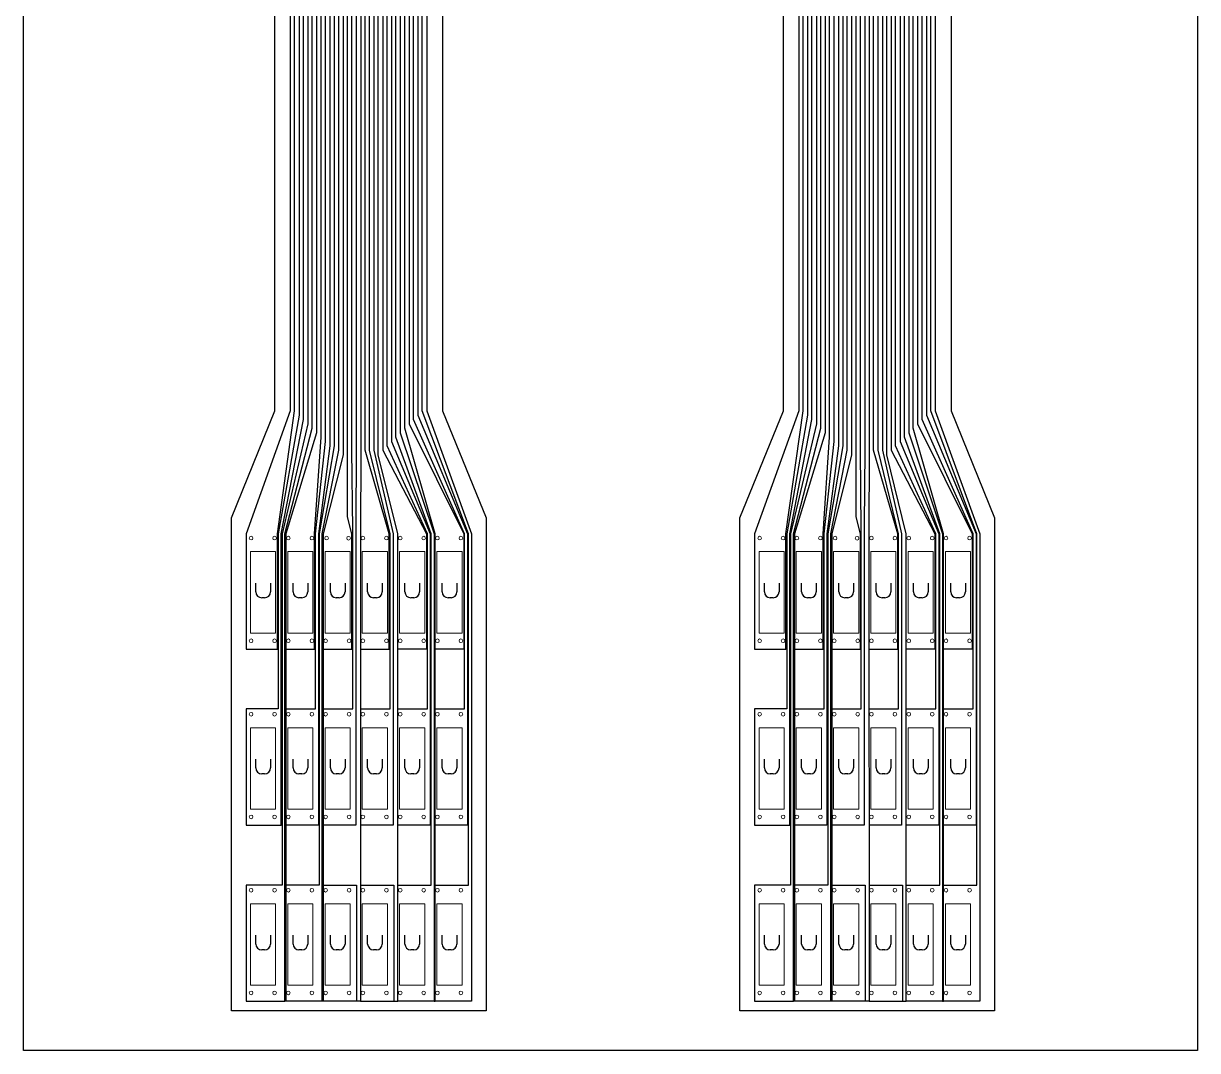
# Model space of a CAD drawing. Header units: millimetres. Extents: x 43.4 to 83.4, y 94.1 to 164.1.
# Drawn here: x 43.42 to 83.42, y 94.07 to 129.07 of the extents above; entities that cross this region are included whole.
import ezdxf

# ---------------------------------------------------------------- set-up
doc = ezdxf.new("R2010")
doc.units = ezdxf.units.MM
for name, color, linetype in [('Foil', 5, 'Continuous'), ('Opening', 1, 'Continuous'), ('Outline', 3, 'Continuous'), ('Pattern', 40, 'Continuous')]:
    doc.layers.add(name, color=color, linetype=linetype)

msp = doc.modelspace()

# ---------------------------------------------------------------- linework, layer by layer
at = {"layer": 'Foil'}
for p, q in [((43.423, 94.072), (43.423, 164.072)), ((83.423, 164.072), (83.423, 94.072)), ((52.512, 141.605), (52.512, 120.877)), ((52.662, 120.877), (52.662, 141.605)), ((52.812, 141.605), (52.812, 120.877)), ((52.962, 120.877), (52.962, 141.605)), ((53.112, 141.605), (53.112, 120.877)), ((53.262, 120.877), (53.262, 141.605)), ((53.412, 141.605), (53.412, 120.877)), ((53.562, 120.877), (53.562, 141.605)), ((53.712, 120.877), (53.712, 141.605)), ((53.862, 141.605), (53.862, 120.877)), ((54.012, 141.605), (54.012, 120.877)), ((54.162, 120.877), (54.162, 141.605)), ((54.312, 141.605), (54.312, 120.877)), ((54.462, 120.877), (54.462, 141.605)), ((54.612, 120.877), (54.612, 141.605)), ((54.762, 141.605), (54.762, 120.877)), ((54.912, 141.605), (54.912, 120.877)), ((55.062, 120.877), (55.062, 141.605)), ((55.212, 120.877), (55.212, 141.605)), ((55.362, 141.605), (55.362, 120.877)), ((55.512, 120.877), (55.512, 141.605)), ((55.662, 141.605), (55.662, 120.877)), ((55.812, 120.877), (55.812, 141.605)), ((55.962, 141.605), (55.962, 120.877)), ((56.112, 120.877), (56.112, 141.605)), ((56.262, 141.605), (56.262, 120.877)), ((56.412, 120.877), (56.412, 141.605)), ((56.562, 141.605), (56.562, 120.877)), ((56.712, 120.877), (56.712, 141.605)), ((56.862, 141.605), (56.862, 120.877)), ((57.012, 120.877), (57.012, 141.605)), ((57.162, 141.605), (57.162, 120.877)), ((69.838, 141.605), (69.838, 120.877)), ((69.988, 120.877), (69.988, 141.605)), ((70.138, 141.605), (70.138, 120.877)), ((70.288, 120.877), (70.288, 141.605)), ((70.438, 141.605), (70.438, 120.877)), ((70.588, 120.877), (70.588, 141.605)), ((70.738, 141.605), (70.738, 120.877)), ((70.888, 120.877), (70.888, 141.605)), ((71.038, 120.877), (71.038, 141.605)), ((71.188, 141.605), (71.188, 120.877)), ((71.338, 141.605), (71.338, 120.877)), ((71.488, 120.877), (71.488, 141.605)), ((71.638, 141.605), (71.638, 120.877)), ((71.788, 120.877), (71.788, 141.605)), ((71.938, 120.877), (71.938, 141.605)), ((72.088, 141.605), (72.088, 120.877)), ((72.238, 141.605), (72.238, 120.877)), ((72.388, 120.877), (72.388, 141.605)), ((72.538, 120.877), (72.538, 141.605)), ((72.688, 141.605), (72.688, 120.877)), ((72.838, 120.877), (72.838, 141.605)), ((72.988, 141.605), (72.988, 120.877)), ((73.138, 120.877), (73.138, 141.605)), ((73.288, 141.605), (73.288, 120.877)), ((73.438, 120.877), (73.438, 141.605)), ((73.588, 141.605), (73.588, 120.877)), ((73.738, 120.877), (73.738, 141.605)), ((73.888, 141.605), (73.888, 120.877)), ((74.038, 120.877), (74.038, 141.605)), ((74.188, 141.605), (74.188, 120.877)), ((74.338, 120.877), (74.338, 141.605)), ((74.488, 141.605), (74.488, 120.877)), ((52.512, 120.877), (52.512, 115.877)), ((52.662, 115.877), (52.662, 120.877)), ((52.812, 120.877), (52.812, 115.877)), ((52.962, 115.877), (52.962, 120.877)), ((53.112, 120.877), (53.112, 115.877)), ((53.262, 115.877), (53.262, 120.877)), ((53.412, 120.877), (53.412, 115.877)), ((53.562, 115.877), (53.562, 120.877)), ((53.712, 115.877), (53.712, 120.877)), ((53.862, 120.877), (53.862, 115.877)), ((54.012, 120.877), (54.012, 115.877)), ((54.162, 115.877), (54.162, 120.877)), ((54.312, 120.877), (54.312, 115.877)), ((54.462, 115.877), (54.462, 120.877)), ((54.612, 115.877), (54.612, 120.877)), ((54.762, 120.877), (54.762, 115.877)), ((54.912, 120.877), (54.912, 115.877)), ((55.062, 115.877), (55.062, 120.877)), ((55.212, 115.877), (55.212, 120.877)), ((55.362, 120.877), (55.362, 115.877)), ((55.512, 115.877), (55.512, 120.877)), ((55.662, 120.877), (55.662, 115.877)), ((55.812, 115.877), (55.812, 120.877)), ((55.962, 120.877), (55.962, 115.877)), ((56.112, 115.877), (56.112, 120.877)), ((56.262, 120.877), (56.262, 115.877)), ((56.412, 115.877), (56.412, 120.877)), ((56.562, 120.877), (56.562, 115.877)), ((56.712, 115.877), (56.712, 120.877)), ((56.862, 120.877), (56.862, 115.877)), ((57.012, 115.877), (57.012, 120.877)), ((57.162, 120.877), (57.162, 115.877)), ((69.838, 120.877), (69.838, 115.877)), ((69.988, 115.877), (69.988, 120.877)), ((70.138, 120.877), (70.138, 115.877)), ((70.288, 115.877), (70.288, 120.877)), ((70.438, 120.877), (70.438, 115.877)), ((70.588, 115.877), (70.588, 120.877)), ((70.738, 120.877), (70.738, 115.877)), ((70.888, 115.877), (70.888, 120.877)), ((71.038, 115.877), (71.038, 120.877)), ((71.188, 120.877), (71.188, 115.877)), ((71.338, 120.877), (71.338, 115.877)), ((71.488, 115.877), (71.488, 120.877)), ((71.638, 120.877), (71.638, 115.877)), ((71.788, 115.877), (71.788, 120.877)), ((71.938, 115.877), (71.938, 120.877)), ((72.088, 120.877), (72.088, 115.877)), ((72.238, 120.877), (72.238, 115.877)), ((72.388, 115.877), (72.388, 120.877)), ((72.538, 115.877), (72.538, 120.877)), ((72.688, 120.877), (72.688, 115.877)), ((72.838, 115.877), (72.838, 120.877)), ((72.988, 120.877), (72.988, 115.877)), ((73.138, 115.877), (73.138, 120.877)), ((73.288, 120.877), (73.288, 115.877)), ((73.438, 115.877), (73.438, 120.877)), ((73.588, 120.877), (73.588, 115.877)), ((73.738, 115.877), (73.738, 120.877)), ((73.888, 120.877), (73.888, 115.877)), ((74.038, 115.877), (74.038, 120.877)), ((74.188, 120.877), (74.188, 115.877)), ((74.338, 115.877), (74.338, 120.877)), ((74.488, 120.877), (74.488, 115.877)), ((52.512, 115.877), (51.007, 111.677)), ((52.073, 111.677), (52.662, 115.877)), ((52.812, 115.727), (52.103, 111.677)), ((52.812, 115.877), (52.812, 115.727)), ((52.962, 115.727), (52.962, 115.877)), ((52.962, 115.577), (52.962, 115.727)), ((53.112, 115.877), (53.112, 115.577)), ((53.262, 115.427), (53.262, 115.877)), ((53.412, 115.877), (53.412, 115.277)), ((53.562, 115.127), (53.562, 115.877)), ((53.712, 114.977), (53.712, 115.877)), ((53.862, 115.877), (53.862, 114.827)), ((54.012, 115.877), (54.012, 114.677)), ((54.162, 114.677), (54.162, 115.877)), ((54.312, 115.877), (54.312, 114.527)), ((54.462, 114.527), (54.462, 115.877)), ((54.612, 114.527), (54.612, 115.877)), ((54.762, 115.877), (54.762, 114.527)), ((54.912, 115.877), (54.912, 114.527)), ((55.062, 114.527), (55.062, 115.877)), ((55.212, 114.527), (55.212, 115.877)), ((55.362, 115.877), (55.362, 114.527)), ((55.512, 115.727), (55.512, 115.877)), ((55.512, 114.527), (55.512, 115.727)), ((55.662, 115.877), (55.662, 114.677)), ((55.812, 114.827), (55.812, 115.877)), ((55.962, 115.877), (55.962, 114.977)), ((56.112, 115.127), (56.112, 115.877)), ((56.262, 115.877), (56.262, 115.277)), ((56.412, 115.427), (56.412, 115.877)), ((56.562, 115.877), (56.562, 115.577)), ((56.712, 115.727), (56.712, 115.877)), ((56.712, 115.577), (56.712, 115.727)), ((56.862, 115.877), (56.862, 115.727)), ((56.862, 115.727), (58.553, 111.677)), ((58.583, 111.677), (57.012, 115.877)), ((57.162, 115.877), (58.683, 111.677)), ((69.838, 115.877), (68.333, 111.677)), ((69.399, 111.677), (69.988, 115.877)), ((70.138, 115.727), (69.429, 111.677)), ((70.138, 115.877), (70.138, 115.727)), ((70.288, 115.727), (70.288, 115.877)), ((70.288, 115.577), (70.288, 115.727)), ((70.438, 115.877), (70.438, 115.577)), ((70.588, 115.427), (70.588, 115.877)), ((70.738, 115.877), (70.738, 115.277)), ((70.888, 115.127), (70.888, 115.877)), ((71.038, 114.977), (71.038, 115.877)), ((71.188, 115.877), (71.188, 114.827)), ((71.338, 115.877), (71.338, 114.677)), ((71.488, 114.677), (71.488, 115.877)), ((71.638, 115.877), (71.638, 114.527)), ((71.788, 114.527), (71.788, 115.877)), ((71.938, 114.527), (71.938, 115.877)), ((72.088, 115.877), (72.088, 114.527)), ((72.238, 115.877), (72.238, 114.527)), ((72.388, 114.527), (72.388, 115.877)), ((72.538, 114.527), (72.538, 115.877)), ((72.688, 115.877), (72.688, 114.527)), ((72.838, 115.727), (72.838, 115.877)), ((72.838, 114.527), (72.838, 115.727)), ((72.988, 115.877), (72.988, 114.677)), ((73.138, 114.827), (73.138, 115.877)), ((73.288, 115.877), (73.288, 114.977)), ((73.438, 115.127), (73.438, 115.877)), ((73.588, 115.877), (73.588, 115.277)), ((73.738, 115.427), (73.738, 115.877)), ((73.888, 115.877), (73.888, 115.577)), ((74.038, 115.727), (74.038, 115.877)), ((74.038, 115.577), (74.038, 115.727)), ((74.188, 115.877), (74.188, 115.727)), ((74.188, 115.727), (75.879, 111.677)), ((75.909, 111.677), (74.338, 115.877)), ((74.488, 115.877), (76.009, 111.677)), ((52.203, 111.677), (52.962, 115.577)), ((53.112, 115.427), (52.233, 111.677)), ((52.333, 111.677), (53.262, 115.277)), ((53.112, 115.577), (53.112, 115.427)), ((53.262, 115.277), (53.262, 115.427)), ((53.412, 115.277), (53.412, 115.127)), ((56.262, 115.277), (56.262, 115.127)), ((56.412, 115.277), (56.412, 115.427)), ((57.444, 111.677), (56.412, 115.277)), ((56.562, 115.577), (56.562, 115.427)), ((56.562, 115.427), (58.423, 111.677)), ((58.453, 111.677), (56.712, 115.577)), ((69.529, 111.677), (70.288, 115.577)), ((70.438, 115.427), (69.559, 111.677)), ((69.659, 111.677), (70.588, 115.277)), ((70.438, 115.577), (70.438, 115.427)), ((70.588, 115.277), (70.588, 115.427)), ((70.738, 115.277), (70.738, 115.127)), ((73.588, 115.277), (73.588, 115.127)), ((73.738, 115.277), (73.738, 115.427)), ((74.77, 111.677), (73.738, 115.277)), ((73.888, 115.577), (73.888, 115.427)), ((73.888, 115.427), (75.749, 111.677)), ((75.779, 111.677), (74.038, 115.577)), ((53.412, 115.127), (52.364, 111.677)), ((53.343, 111.677), (53.562, 114.977)), ((53.373, 111.677), (53.712, 114.827)), ((53.562, 114.977), (53.562, 115.127)), ((53.712, 114.827), (53.712, 114.977)), ((53.862, 114.827), (53.862, 114.677)), ((55.812, 114.677), (55.812, 114.827)), ((55.962, 114.977), (55.962, 114.827)), ((55.962, 114.827), (57.283, 111.677)), ((56.112, 114.977), (56.112, 115.127)), ((57.313, 111.677), (56.112, 114.977)), ((56.262, 115.127), (57.413, 111.677)), ((70.738, 115.127), (69.69, 111.677)), ((70.669, 111.677), (70.888, 114.977)), ((70.699, 111.677), (71.038, 114.827)), ((70.888, 114.977), (70.888, 115.127)), ((71.038, 114.827), (71.038, 114.977)), ((71.188, 114.827), (71.188, 114.677)), ((73.138, 114.677), (73.138, 114.827)), ((73.288, 114.977), (73.288, 114.827)), ((73.288, 114.827), (74.609, 111.677)), ((73.438, 114.977), (73.438, 115.127)), ((74.639, 111.677), (73.438, 114.977)), ((73.588, 115.127), (74.739, 111.677)), ((53.862, 114.677), (53.473, 111.677)), ((54.012, 114.677), (53.503, 111.677)), ((53.603, 111.677), (54.162, 114.527)), ((54.162, 114.527), (54.162, 114.677)), ((54.312, 114.527), (54.312, 114.377)), ((54.462, 114.227), (54.462, 114.527)), ((54.643, 111.827), (54.612, 114.527)), ((54.762, 114.527), (54.743, 111.977)), ((54.912, 114.527), (54.904, 111.677)), ((55.883, 111.677), (55.062, 114.527)), ((55.913, 111.677), (55.212, 114.527)), ((55.362, 114.527), (56.013, 111.677)), ((55.512, 114.377), (55.512, 114.527)), ((55.662, 114.677), (55.662, 114.527)), ((55.662, 114.527), (57.153, 111.677)), ((57.183, 111.677), (55.812, 114.677)), ((71.188, 114.677), (70.799, 111.677)), ((71.338, 114.677), (70.829, 111.677)), ((70.929, 111.677), (71.488, 114.527)), ((71.488, 114.527), (71.488, 114.677)), ((71.638, 114.527), (71.638, 114.377)), ((71.788, 114.227), (71.788, 114.527)), ((71.969, 111.827), (71.938, 114.527)), ((72.088, 114.527), (72.069, 111.977)), ((72.238, 114.527), (72.23, 111.677)), ((73.209, 111.677), (72.388, 114.527)), ((73.239, 111.677), (72.538, 114.527)), ((72.688, 114.527), (73.339, 111.677)), ((72.838, 114.377), (72.838, 114.527)), ((72.988, 114.677), (72.988, 114.527)), ((72.988, 114.527), (74.479, 111.677)), ((74.509, 111.677), (73.138, 114.677)), ((54.312, 114.377), (53.634, 111.677)), ((54.462, 112.258), (54.462, 114.227)), ((56.174, 111.677), (55.512, 114.377)), ((71.638, 114.377), (70.96, 111.677)), ((71.788, 112.258), (71.788, 114.227)), ((73.5, 111.677), (72.838, 114.377)), ((54.613, 111.677), (54.462, 112.258)), ((71.939, 111.677), (71.788, 112.258)), ((51.007, 111.677), (51.007, 107.75)), ((52.073, 107.75), (52.073, 111.677)), ((52.103, 111.677), (52.103, 105.712)), ((52.203, 101.75), (52.203, 111.677)), ((52.233, 111.677), (52.233, 99.712)), ((52.333, 95.75), (52.333, 111.677)), ((52.364, 111.677), (52.365, 95.75)), ((53.343, 107.75), (53.343, 111.677)), ((53.373, 105.712), (53.373, 111.677)), ((53.473, 111.677), (53.473, 101.75)), ((53.503, 111.677), (53.503, 99.712)), ((53.603, 95.75), (53.603, 111.677)), ((53.634, 111.677), (53.635, 95.75)), ((54.613, 107.75), (54.613, 111.677)), ((54.643, 111.677), (54.643, 111.827)), ((54.643, 105.712), (54.643, 111.677)), ((54.743, 111.977), (54.743, 111.677)), ((54.743, 111.677), (54.743, 101.75)), ((54.904, 111.677), (54.905, 95.75)), ((55.883, 107.75), (55.883, 111.677)), ((55.913, 105.712), (55.913, 111.677)), ((56.013, 111.677), (56.013, 101.75)), ((56.175, 95.75), (56.174, 111.677)), ((57.153, 111.677), (57.153, 107.75)), ((57.183, 105.712), (57.183, 111.677)), ((57.283, 111.677), (57.283, 101.75)), ((57.313, 99.712), (57.313, 111.677)), ((57.413, 111.677), (57.413, 95.75)), ((57.445, 95.75), (57.444, 111.677)), ((58.423, 111.677), (58.423, 107.75)), ((58.453, 105.712), (58.453, 111.677)), ((58.553, 111.677), (58.553, 101.75)), ((58.583, 99.712), (58.583, 111.677)), ((58.683, 111.677), (58.683, 95.75)), ((68.333, 111.677), (68.333, 107.75)), ((69.399, 107.75), (69.399, 111.677)), ((69.429, 111.677), (69.429, 105.712)), ((69.529, 101.75), (69.529, 111.677)), ((69.559, 111.677), (69.559, 99.712)), ((69.659, 95.75), (69.659, 111.677)), ((69.69, 111.677), (69.691, 95.75)), ((70.669, 107.75), (70.669, 111.677)), ((70.699, 105.712), (70.699, 111.677)), ((70.799, 111.677), (70.799, 101.75)), ((70.829, 111.677), (70.829, 99.712)), ((70.929, 95.75), (70.929, 111.677)), ((70.96, 111.677), (70.961, 95.75)), ((71.939, 107.75), (71.939, 111.677)), ((71.969, 111.677), (71.969, 111.827)), ((71.969, 105.712), (71.969, 111.677)), ((72.069, 111.977), (72.069, 111.677)), ((72.069, 111.677), (72.069, 101.75)), ((72.23, 111.677), (72.231, 95.75)), ((73.209, 107.75), (73.209, 111.677)), ((73.239, 105.712), (73.239, 111.677)), ((73.339, 111.677), (73.339, 101.75)), ((73.501, 95.75), (73.5, 111.677)), ((74.479, 111.677), (74.479, 107.75)), ((74.509, 105.712), (74.509, 111.677)), ((74.609, 111.677), (74.609, 101.75)), ((74.639, 99.712), (74.639, 111.677)), ((74.739, 111.677), (74.739, 95.75)), ((74.771, 95.75), (74.77, 111.677)), ((75.749, 111.677), (75.749, 107.75)), ((75.779, 105.712), (75.779, 111.677)), ((75.879, 111.677), (75.879, 101.75)), ((75.909, 99.712), (75.909, 111.677)), ((76.009, 111.677), (76.009, 95.75)), ((51.007, 107.75), (52.073, 107.75)), ((52.103, 107.749), (52.073, 107.75)), ((52.364, 107.75), (53.343, 107.75)), ((53.634, 107.75), (54.613, 107.75)), ((54.904, 107.75), (55.883, 107.75)), ((57.153, 107.75), (56.174, 107.75)), ((58.423, 107.75), (57.444, 107.75)), ((68.333, 107.75), (69.399, 107.75)), ((69.429, 107.749), (69.399, 107.75)), ((69.69, 107.75), (70.669, 107.75)), ((70.96, 107.75), (71.939, 107.75)), ((72.23, 107.75), (73.209, 107.75)), ((74.479, 107.75), (73.5, 107.75)), ((75.749, 107.75), (74.77, 107.75)), ((52.103, 105.712), (51.007, 105.712)), ((51.007, 105.712), (51.007, 101.75)), ((52.364, 105.712), (53.373, 105.712)), ((53.634, 105.712), (54.643, 105.712)), ((54.904, 105.712), (55.913, 105.712)), ((56.174, 105.712), (57.183, 105.712)), ((57.444, 105.712), (58.453, 105.712)), ((69.429, 105.712), (68.333, 105.712)), ((68.333, 105.712), (68.333, 101.75)), ((69.691, 105.712), (70.699, 105.712)), ((70.961, 105.712), (71.969, 105.712)), ((72.231, 105.712), (73.239, 105.712)), ((73.501, 105.712), (74.509, 105.712)), ((74.771, 105.712), (75.779, 105.712)), ((51.007, 101.75), (52.203, 101.75)), ((52.233, 101.75), (52.203, 101.75)), ((53.473, 101.75), (52.365, 101.75)), ((54.743, 101.75), (53.635, 101.75)), ((56.013, 101.75), (54.905, 101.75)), ((57.283, 101.75), (56.175, 101.75)), ((58.553, 101.75), (57.445, 101.75)), ((68.333, 101.75), (69.529, 101.75)), ((69.559, 101.75), (69.529, 101.75)), ((70.799, 101.75), (69.691, 101.75)), ((72.069, 101.75), (70.961, 101.75)), ((73.339, 101.75), (72.231, 101.75)), ((74.609, 101.75), (73.501, 101.75)), ((75.879, 101.75), (74.771, 101.75)), ((52.233, 99.712), (51.007, 99.712)), ((51.007, 99.712), (51.007, 95.75)), ((53.503, 99.712), (52.365, 99.712)), ((53.635, 99.712), (54.773, 99.712)), ((54.773, 99.712), (54.773, 95.75)), ((54.905, 99.712), (56.043, 99.712)), ((56.043, 99.712), (56.043, 95.75)), ((56.175, 99.712), (57.313, 99.712)), ((57.445, 99.712), (58.583, 99.712)), ((69.559, 99.712), (68.333, 99.712)), ((68.333, 99.712), (68.333, 95.75)), ((70.829, 99.712), (69.691, 99.712)), ((70.961, 99.712), (72.099, 99.712)), ((72.099, 99.712), (72.099, 95.75)), ((72.231, 99.712), (73.369, 99.712)), ((73.369, 99.712), (73.369, 95.75)), ((73.501, 99.712), (74.639, 99.712)), ((74.771, 99.712), (75.909, 99.712)), ((51.007, 95.75), (52.333, 95.75)), ((52.365, 95.75), (52.333, 95.75)), ((53.603, 95.75), (52.365, 95.75)), ((53.635, 95.75), (53.603, 95.75)), ((54.873, 95.75), (53.635, 95.75)), ((54.905, 95.75), (54.873, 95.75)), ((54.905, 95.75), (56.143, 95.75)), ((56.143, 95.75), (56.175, 95.75)), ((57.413, 95.75), (56.175, 95.75)), ((57.413, 95.75), (57.445, 95.75)), ((58.683, 95.75), (57.445, 95.75)), ((68.333, 95.75), (69.659, 95.75)), ((69.691, 95.75), (69.659, 95.75)), ((70.929, 95.75), (69.691, 95.75)), ((70.961, 95.75), (70.929, 95.75)), ((72.199, 95.75), (70.961, 95.75)), ((72.231, 95.75), (72.199, 95.75)), ((72.231, 95.75), (73.469, 95.75)), ((73.469, 95.75), (73.501, 95.75)), ((74.739, 95.75), (73.501, 95.75)), ((74.739, 95.75), (74.771, 95.75)), ((76.009, 95.75), (74.771, 95.75)), ((83.423, 94.072), (43.423, 94.072))]:
    msp.add_line(p, q, dxfattribs=at)
at = {"layer": 'Foil', "linetype": 'Continuous', "lineweight": 0}
for centre in [(51.178, 111.534), (51.978, 111.534), (52.448, 111.534), (53.248, 111.534), (53.749, 111.535), (54.497, 111.532), (54.988, 111.534), (55.788, 111.534), (56.258, 111.534), (57.058, 111.534), (57.528, 111.534), (58.328, 111.534), (68.505, 111.534), (69.305, 111.534), (69.775, 111.534), (70.575, 111.534), (71.075, 111.535), (71.823, 111.532), (72.315, 111.534), (73.115, 111.534), (73.585, 111.534), (74.385, 111.534), (74.855, 111.534), (75.655, 111.534), (51.178, 108.034), (51.978, 108.034), (52.448, 108.034), (53.248, 108.034), (53.718, 108.034), (54.518, 108.034), (54.988, 108.034), (55.788, 108.034), (56.258, 108.034), (57.058, 108.034), (57.528, 108.034), (58.328, 108.034), (68.505, 108.034), (69.305, 108.034), (69.775, 108.034), (70.575, 108.034), (71.045, 108.034), (71.845, 108.034), (72.315, 108.034), (73.115, 108.034), (73.585, 108.034), (74.385, 108.034), (74.855, 108.034), (75.655, 108.034), (51.178, 105.534), (51.978, 105.534), (52.448, 105.534), (53.248, 105.534), (53.718, 105.534), (54.518, 105.534), (54.988, 105.534), (55.788, 105.534), (56.258, 105.534), (57.058, 105.534), (57.528, 105.534), (58.328, 105.534), (68.505, 105.534), (69.305, 105.534), (69.775, 105.534), (70.575, 105.534), (71.045, 105.534), (71.845, 105.534), (72.315, 105.534), (73.115, 105.534), (73.585, 105.534), (74.385, 105.534), (74.855, 105.534), (75.655, 105.534), (51.178, 102.034), (51.978, 102.034), (52.448, 102.034), (53.248, 102.034), (53.718, 102.034), (54.518, 102.034), (54.988, 102.034), (55.788, 102.034), (56.258, 102.034), (57.058, 102.034), (57.528, 102.034), (58.328, 102.034), (68.505, 102.034), (69.305, 102.034), (69.775, 102.034), (70.575, 102.034), (71.045, 102.034), (71.845, 102.034), (72.315, 102.034), (73.115, 102.034), (73.585, 102.034), (74.385, 102.034), (74.855, 102.034), (75.655, 102.034), (51.178, 99.534), (51.978, 99.534), (52.448, 99.534), (53.248, 99.534), (53.718, 99.534), (54.518, 99.534), (54.988, 99.534), (55.788, 99.534), (56.258, 99.534), (57.058, 99.534), (57.528, 99.534), (58.328, 99.534), (68.505, 99.534), (69.305, 99.534), (69.775, 99.534), (70.575, 99.534), (71.045, 99.534), (71.845, 99.534), (72.315, 99.534), (73.115, 99.534), (73.585, 99.534), (74.385, 99.534), (74.855, 99.534), (75.655, 99.534), (51.178, 96.034), (51.978, 96.034), (52.448, 96.034), (53.248, 96.034), (53.718, 96.034), (54.518, 96.034), (54.988, 96.034), (55.788, 96.034), (56.258, 96.034), (57.058, 96.034), (57.528, 96.034), (58.328, 96.034), (68.505, 96.034), (69.305, 96.034), (69.775, 96.034), (70.575, 96.034), (71.045, 96.034), (71.845, 96.034), (72.315, 96.034), (73.115, 96.034), (73.585, 96.034), (74.385, 96.034), (74.855, 96.034), (75.655, 96.034)]:
    msp.add_circle(centre, 0.0626, dxfattribs=at)
at = {"layer": 'Opening'}
for p, q in [((43.423, 94.072), (43.423, 164.072)), ((83.423, 164.072), (83.423, 94.072)), ((83.423, 164.072), (83.423, 94.072)), ((83.423, 94.072), (43.423, 94.072))]:
    msp.add_line(p, q, dxfattribs=at)
at = {"layer": 'Opening', "linetype": 'Continuous', "lineweight": 0}
for p, q in [((51.158, 108.3), (51.158, 111.074)), ((51.158, 111.074), (52.014, 111.074)), ((52.014, 111.074), (52.014, 108.3)), ((52.428, 108.3), (52.428, 111.074)), ((52.428, 111.074), (53.284, 111.074)), ((53.284, 111.074), (53.284, 108.3)), ((53.698, 108.3), (53.698, 111.074)), ((53.698, 111.074), (54.554, 111.074)), ((54.554, 111.074), (54.554, 108.3)), ((54.968, 108.3), (54.968, 111.074)), ((54.968, 111.074), (55.824, 111.074)), ((55.824, 111.074), (55.824, 108.3)), ((56.238, 108.3), (56.238, 111.074)), ((56.238, 111.074), (57.094, 111.074)), ((57.094, 111.074), (57.094, 108.3)), ((57.508, 108.3), (57.508, 111.074)), ((57.508, 111.074), (58.364, 111.074)), ((58.364, 111.074), (58.364, 108.3)), ((68.484, 108.3), (68.484, 111.074)), ((68.484, 111.074), (69.34, 111.074)), ((69.34, 111.074), (69.34, 108.3)), ((69.754, 108.3), (69.754, 111.074)), ((69.754, 111.074), (70.61, 111.074)), ((70.61, 111.074), (70.61, 108.3)), ((71.024, 108.3), (71.024, 111.074)), ((71.024, 111.074), (71.88, 111.074)), ((71.88, 111.074), (71.88, 108.3)), ((72.294, 108.3), (72.294, 111.074)), ((72.294, 111.074), (73.15, 111.074)), ((73.15, 111.074), (73.15, 108.3)), ((73.564, 108.3), (73.564, 111.074)), ((73.564, 111.074), (74.42, 111.074)), ((74.42, 111.074), (74.42, 108.3)), ((74.834, 108.3), (74.834, 111.074)), ((74.834, 111.074), (75.69, 111.074)), ((75.69, 111.074), (75.69, 108.3)), ((52.014, 108.3), (51.158, 108.3)), ((53.284, 108.3), (52.428, 108.3)), ((54.554, 108.3), (53.698, 108.3)), ((55.824, 108.3), (54.968, 108.3)), ((57.094, 108.3), (56.238, 108.3)), ((58.364, 108.3), (57.508, 108.3)), ((69.34, 108.3), (68.484, 108.3)), ((70.61, 108.3), (69.754, 108.3)), ((71.88, 108.3), (71.024, 108.3)), ((73.15, 108.3), (72.294, 108.3)), ((74.42, 108.3), (73.564, 108.3)), ((75.69, 108.3), (74.834, 108.3)), ((51.158, 102.3), (51.158, 105.074)), ((51.158, 105.074), (52.014, 105.074)), ((52.014, 105.074), (52.014, 102.3)), ((52.428, 102.3), (52.428, 105.074)), ((52.428, 105.074), (53.284, 105.074)), ((53.284, 105.074), (53.284, 102.3)), ((53.698, 102.3), (53.698, 105.074)), ((53.698, 105.074), (54.554, 105.074)), ((54.554, 105.074), (54.554, 102.3)), ((54.968, 102.3), (54.968, 105.074)), ((54.968, 105.074), (55.824, 105.074)), ((55.824, 105.074), (55.824, 102.3)), ((56.238, 102.3), (56.238, 105.074)), ((56.238, 105.074), (57.094, 105.074)), ((57.094, 105.074), (57.094, 102.3)), ((57.508, 102.3), (57.508, 105.074)), ((57.508, 105.074), (58.364, 105.074)), ((58.364, 105.074), (58.364, 102.3)), ((68.484, 102.3), (68.484, 105.074)), ((68.484, 105.074), (69.34, 105.074)), ((69.34, 105.074), (69.34, 102.3)), ((69.754, 102.3), (69.754, 105.074)), ((69.754, 105.074), (70.61, 105.074)), ((70.61, 105.074), (70.61, 102.3)), ((71.024, 102.3), (71.024, 105.074)), ((71.024, 105.074), (71.88, 105.074)), ((71.88, 105.074), (71.88, 102.3)), ((72.294, 102.3), (72.294, 105.074)), ((72.294, 105.074), (73.15, 105.074)), ((73.15, 105.074), (73.15, 102.3)), ((73.564, 102.3), (73.564, 105.074)), ((73.564, 105.074), (74.42, 105.074)), ((74.42, 105.074), (74.42, 102.3)), ((74.834, 102.3), (74.834, 105.074)), ((74.834, 105.074), (75.69, 105.074)), ((75.69, 105.074), (75.69, 102.3)), ((52.014, 102.3), (51.158, 102.3)), ((53.284, 102.3), (52.428, 102.3)), ((54.554, 102.3), (53.698, 102.3)), ((55.824, 102.3), (54.968, 102.3)), ((57.094, 102.3), (56.238, 102.3)), ((58.364, 102.3), (57.508, 102.3)), ((69.34, 102.3), (68.484, 102.3)), ((70.61, 102.3), (69.754, 102.3)), ((71.88, 102.3), (71.024, 102.3)), ((73.15, 102.3), (72.294, 102.3)), ((74.42, 102.3), (73.564, 102.3)), ((75.69, 102.3), (74.834, 102.3)), ((51.158, 96.3), (51.158, 99.074)), ((51.158, 99.074), (52.014, 99.074)), ((52.014, 99.074), (52.014, 96.3)), ((52.428, 96.3), (52.428, 99.074)), ((52.428, 99.074), (53.284, 99.074)), ((53.284, 99.074), (53.284, 96.3)), ((53.698, 96.3), (53.698, 99.074)), ((53.698, 99.074), (54.554, 99.074)), ((54.554, 99.074), (54.554, 96.3)), ((54.968, 96.3), (54.968, 99.074)), ((54.968, 99.074), (55.824, 99.074)), ((55.824, 99.074), (55.824, 96.3)), ((56.238, 96.3), (56.238, 99.074)), ((56.238, 99.074), (57.094, 99.074)), ((57.094, 99.074), (57.094, 96.3)), ((57.508, 96.3), (57.508, 99.074)), ((57.508, 99.074), (58.364, 99.074)), ((58.364, 99.074), (58.364, 96.3)), ((68.484, 96.3), (68.484, 99.074)), ((68.484, 99.074), (69.34, 99.074)), ((69.34, 99.074), (69.34, 96.3)), ((69.754, 96.3), (69.754, 99.074)), ((69.754, 99.074), (70.61, 99.074)), ((70.61, 99.074), (70.61, 96.3)), ((71.024, 96.3), (71.024, 99.074)), ((71.024, 99.074), (71.88, 99.074)), ((71.88, 99.074), (71.88, 96.3)), ((72.294, 96.3), (72.294, 99.074)), ((72.294, 99.074), (73.15, 99.074)), ((73.15, 99.074), (73.15, 96.3)), ((73.564, 96.3), (73.564, 99.074)), ((73.564, 99.074), (74.42, 99.074)), ((74.42, 99.074), (74.42, 96.3)), ((74.834, 96.3), (74.834, 99.074)), ((74.834, 99.074), (75.69, 99.074)), ((75.69, 99.074), (75.69, 96.3)), ((52.014, 96.3), (51.158, 96.3)), ((53.284, 96.3), (52.428, 96.3)), ((54.554, 96.3), (53.698, 96.3)), ((55.824, 96.3), (54.968, 96.3)), ((57.094, 96.3), (56.238, 96.3)), ((58.364, 96.3), (57.508, 96.3)), ((69.34, 96.3), (68.484, 96.3)), ((70.61, 96.3), (69.754, 96.3)), ((71.88, 96.3), (71.024, 96.3)), ((73.15, 96.3), (72.294, 96.3)), ((74.42, 96.3), (73.564, 96.3)), ((75.69, 96.3), (74.834, 96.3))]:
    msp.add_line(p, q, dxfattribs=at)
at = {"layer": 'Outline'}
for p, q in [((43.423, 94.072), (43.423, 164.072)), ((83.423, 164.072), (83.423, 94.072)), ((51.987, 123.605), (51.987, 141.033)), ((57.702, 141.033), (57.702, 123.605)), ((69.314, 123.605), (69.314, 141.033)), ((75.028, 141.033), (75.028, 123.605)), ((51.987, 117.363), (51.987, 123.605)), ((57.702, 123.605), (57.702, 115.877)), ((69.314, 117.363), (69.314, 123.605)), ((75.028, 123.605), (75.028, 115.877)), ((51.987, 115.877), (51.987, 117.363)), ((69.314, 115.877), (69.314, 117.363)), ((50.507, 112.22), (51.987, 115.877)), ((57.702, 115.877), (59.183, 112.22)), ((67.833, 112.22), (69.314, 115.877)), ((75.028, 115.877), (76.509, 112.22)), ((50.507, 95.429), (50.507, 112.22)), ((59.183, 112.22), (59.183, 95.429)), ((67.833, 95.429), (67.833, 112.22)), ((76.509, 112.22), (76.509, 95.429)), ((51.339, 109.752), (51.339, 110.002)), ((51.839, 110.002), (51.839, 109.752)), ((52.609, 109.752), (52.609, 110.002)), ((53.109, 110.002), (53.109, 109.752)), ((53.879, 109.752), (53.879, 110.002)), ((54.379, 110.002), (54.379, 109.752)), ((55.149, 109.752), (55.149, 110.002)), ((55.649, 110.002), (55.649, 109.752)), ((56.419, 109.752), (56.419, 110.002)), ((56.919, 110.002), (56.919, 109.752)), ((57.689, 109.752), (57.689, 110.002)), ((58.189, 110.002), (58.189, 109.752)), ((68.665, 109.752), (68.665, 110.002)), ((69.165, 110.002), (69.165, 109.752)), ((69.935, 109.752), (69.935, 110.002)), ((70.435, 110.002), (70.435, 109.752)), ((71.205, 109.752), (71.205, 110.002)), ((71.705, 110.002), (71.705, 109.752)), ((72.475, 109.752), (72.475, 110.002)), ((72.975, 110.002), (72.975, 109.752)), ((73.745, 109.752), (73.745, 110.002)), ((74.245, 110.002), (74.245, 109.752)), ((75.015, 109.752), (75.015, 110.002)), ((75.515, 110.002), (75.515, 109.752)), ((51.339, 109.702), (51.339, 109.752)), ((51.839, 109.752), (51.839, 109.702)), ((52.609, 109.702), (52.609, 109.752)), ((53.109, 109.752), (53.109, 109.702)), ((53.879, 109.702), (53.879, 109.752)), ((54.379, 109.752), (54.379, 109.702)), ((55.149, 109.702), (55.149, 109.752)), ((55.649, 109.752), (55.649, 109.702)), ((56.419, 109.702), (56.419, 109.752)), ((56.919, 109.752), (56.919, 109.702)), ((57.689, 109.702), (57.689, 109.752)), ((58.189, 109.752), (58.189, 109.702)), ((68.665, 109.702), (68.665, 109.752)), ((69.165, 109.752), (69.165, 109.702)), ((69.935, 109.702), (69.935, 109.752)), ((70.435, 109.752), (70.435, 109.702)), ((71.205, 109.702), (71.205, 109.752)), ((71.705, 109.752), (71.705, 109.702)), ((72.475, 109.702), (72.475, 109.752)), ((72.975, 109.752), (72.975, 109.702)), ((73.745, 109.702), (73.745, 109.752)), ((74.245, 109.752), (74.245, 109.702)), ((75.015, 109.702), (75.015, 109.752)), ((75.515, 109.752), (75.515, 109.702)), ((51.589, 109.502), (51.539, 109.502)), ((51.639, 109.502), (51.589, 109.502)), ((52.859, 109.502), (52.809, 109.502)), ((52.909, 109.502), (52.859, 109.502)), ((54.129, 109.502), (54.079, 109.502)), ((54.179, 109.502), (54.129, 109.502)), ((55.399, 109.502), (55.349, 109.502)), ((55.449, 109.502), (55.399, 109.502)), ((56.669, 109.502), (56.619, 109.502)), ((56.719, 109.502), (56.669, 109.502)), ((57.939, 109.502), (57.889, 109.502)), ((57.989, 109.502), (57.939, 109.502)), ((68.915, 109.502), (68.865, 109.502)), ((68.965, 109.502), (68.915, 109.502)), ((70.185, 109.502), (70.135, 109.502)), ((70.235, 109.502), (70.185, 109.502)), ((71.455, 109.502), (71.405, 109.502)), ((71.505, 109.502), (71.455, 109.502)), ((72.725, 109.502), (72.675, 109.502)), ((72.775, 109.502), (72.725, 109.502)), ((73.995, 109.502), (73.945, 109.502)), ((74.045, 109.502), (73.995, 109.502)), ((75.265, 109.502), (75.215, 109.502)), ((75.315, 109.502), (75.265, 109.502)), ((51.339, 103.752), (51.339, 104.002)), ((51.839, 104.002), (51.839, 103.752)), ((52.609, 103.752), (52.609, 104.002)), ((53.109, 104.002), (53.109, 103.752)), ((53.879, 103.752), (53.879, 104.002)), ((54.379, 104.002), (54.379, 103.752)), ((55.149, 103.752), (55.149, 104.002)), ((55.649, 104.002), (55.649, 103.752)), ((56.419, 103.752), (56.419, 104.002)), ((56.919, 104.002), (56.919, 103.752)), ((57.689, 103.752), (57.689, 104.002)), ((58.189, 104.002), (58.189, 103.752)), ((68.665, 103.752), (68.665, 104.002)), ((69.165, 104.002), (69.165, 103.752)), ((69.935, 103.752), (69.935, 104.002)), ((70.435, 104.002), (70.435, 103.752)), ((71.205, 103.752), (71.205, 104.002)), ((71.705, 104.002), (71.705, 103.752)), ((72.475, 103.752), (72.475, 104.002)), ((72.975, 104.002), (72.975, 103.752)), ((73.745, 103.752), (73.745, 104.002)), ((74.245, 104.002), (74.245, 103.752)), ((75.015, 103.752), (75.015, 104.002)), ((75.515, 104.002), (75.515, 103.752)), ((51.339, 103.702), (51.339, 103.752)), ((51.839, 103.752), (51.839, 103.702)), ((52.609, 103.702), (52.609, 103.752)), ((53.109, 103.752), (53.109, 103.702)), ((53.879, 103.702), (53.879, 103.752)), ((54.379, 103.752), (54.379, 103.702)), ((55.149, 103.702), (55.149, 103.752)), ((55.649, 103.752), (55.649, 103.702)), ((56.419, 103.702), (56.419, 103.752)), ((56.919, 103.752), (56.919, 103.702)), ((57.689, 103.702), (57.689, 103.752)), ((58.189, 103.752), (58.189, 103.702)), ((68.665, 103.702), (68.665, 103.752)), ((69.165, 103.752), (69.165, 103.702)), ((69.935, 103.702), (69.935, 103.752)), ((70.435, 103.752), (70.435, 103.702)), ((71.205, 103.702), (71.205, 103.752)), ((71.705, 103.752), (71.705, 103.702)), ((72.475, 103.702), (72.475, 103.752)), ((72.975, 103.752), (72.975, 103.702)), ((73.745, 103.702), (73.745, 103.752)), ((74.245, 103.752), (74.245, 103.702)), ((75.015, 103.702), (75.015, 103.752)), ((75.515, 103.752), (75.515, 103.702)), ((51.589, 103.502), (51.539, 103.502)), ((51.639, 103.502), (51.589, 103.502)), ((52.859, 103.502), (52.809, 103.502)), ((52.909, 103.502), (52.859, 103.502)), ((54.129, 103.502), (54.079, 103.502)), ((54.179, 103.502), (54.129, 103.502)), ((55.399, 103.502), (55.349, 103.502)), ((55.449, 103.502), (55.399, 103.502)), ((56.669, 103.502), (56.619, 103.502)), ((56.719, 103.502), (56.669, 103.502)), ((57.939, 103.502), (57.889, 103.502)), ((57.989, 103.502), (57.939, 103.502)), ((68.915, 103.502), (68.865, 103.502)), ((68.965, 103.502), (68.915, 103.502)), ((70.185, 103.502), (70.135, 103.502)), ((70.235, 103.502), (70.185, 103.502)), ((71.455, 103.502), (71.405, 103.502)), ((71.505, 103.502), (71.455, 103.502)), ((72.725, 103.502), (72.675, 103.502)), ((72.775, 103.502), (72.725, 103.502)), ((73.995, 103.502), (73.945, 103.502)), ((74.045, 103.502), (73.995, 103.502)), ((75.265, 103.502), (75.215, 103.502)), ((75.315, 103.502), (75.265, 103.502)), ((51.339, 97.752), (51.339, 98.002)), ((51.839, 98.002), (51.839, 97.752)), ((52.609, 97.752), (52.609, 98.002)), ((53.109, 98.002), (53.109, 97.752)), ((53.879, 97.752), (53.879, 98.002)), ((54.379, 98.002), (54.379, 97.752)), ((55.149, 97.752), (55.149, 98.002)), ((55.649, 98.002), (55.649, 97.752)), ((56.419, 97.752), (56.419, 98.002)), ((56.919, 98.002), (56.919, 97.752)), ((57.689, 97.752), (57.689, 98.002)), ((58.189, 98.002), (58.189, 97.752)), ((68.665, 97.752), (68.665, 98.002)), ((69.165, 98.002), (69.165, 97.752)), ((69.935, 97.752), (69.935, 98.002)), ((70.435, 98.002), (70.435, 97.752)), ((71.205, 97.752), (71.205, 98.002)), ((71.705, 98.002), (71.705, 97.752)), ((72.475, 97.752), (72.475, 98.002)), ((72.975, 98.002), (72.975, 97.752)), ((73.745, 97.752), (73.745, 98.002)), ((74.245, 98.002), (74.245, 97.752)), ((75.015, 97.752), (75.015, 98.002)), ((75.515, 98.002), (75.515, 97.752)), ((51.339, 97.702), (51.339, 97.752)), ((51.839, 97.752), (51.839, 97.702)), ((52.609, 97.702), (52.609, 97.752)), ((53.109, 97.752), (53.109, 97.702)), ((53.879, 97.702), (53.879, 97.752)), ((54.379, 97.752), (54.379, 97.702)), ((55.149, 97.702), (55.149, 97.752)), ((55.649, 97.752), (55.649, 97.702)), ((56.419, 97.702), (56.419, 97.752)), ((56.919, 97.752), (56.919, 97.702)), ((57.689, 97.702), (57.689, 97.752)), ((58.189, 97.752), (58.189, 97.702)), ((68.665, 97.702), (68.665, 97.752)), ((69.165, 97.752), (69.165, 97.702)), ((69.935, 97.702), (69.935, 97.752)), ((70.435, 97.752), (70.435, 97.702)), ((71.205, 97.702), (71.205, 97.752)), ((71.705, 97.752), (71.705, 97.702)), ((72.475, 97.702), (72.475, 97.752)), ((72.975, 97.752), (72.975, 97.702)), ((73.745, 97.702), (73.745, 97.752)), ((74.245, 97.752), (74.245, 97.702)), ((75.015, 97.702), (75.015, 97.752)), ((75.515, 97.752), (75.515, 97.702)), ((51.589, 97.502), (51.539, 97.502)), ((51.639, 97.502), (51.589, 97.502)), ((52.859, 97.502), (52.809, 97.502)), ((52.909, 97.502), (52.859, 97.502)), ((54.129, 97.502), (54.079, 97.502)), ((54.179, 97.502), (54.129, 97.502)), ((55.399, 97.502), (55.349, 97.502)), ((55.449, 97.502), (55.399, 97.502)), ((56.669, 97.502), (56.619, 97.502)), ((56.719, 97.502), (56.669, 97.502)), ((57.939, 97.502), (57.889, 97.502)), ((57.989, 97.502), (57.939, 97.502)), ((68.915, 97.502), (68.865, 97.502)), ((68.965, 97.502), (68.915, 97.502)), ((70.185, 97.502), (70.135, 97.502)), ((70.235, 97.502), (70.185, 97.502)), ((71.455, 97.502), (71.405, 97.502)), ((71.505, 97.502), (71.455, 97.502)), ((72.725, 97.502), (72.675, 97.502)), ((72.775, 97.502), (72.725, 97.502)), ((73.995, 97.502), (73.945, 97.502)), ((74.045, 97.502), (73.995, 97.502)), ((75.265, 97.502), (75.215, 97.502)), ((75.315, 97.502), (75.265, 97.502)), ((59.183, 95.429), (50.507, 95.429)), ((76.509, 95.429), (67.833, 95.429)), ((83.423, 94.072), (43.423, 94.072))]:
    msp.add_line(p, q, dxfattribs=at)
for centre, start, end in [((51.539, 109.702), 180, 270), ((51.639, 109.702), 270, 360), ((52.809, 109.702), 180, 270), ((52.909, 109.702), 270, 0), ((54.079, 109.702), 180, 270), ((54.179, 109.702), 270, 0), ((55.349, 109.702), 180, 270), ((55.449, 109.702), 270, 360), ((56.619, 109.702), 180, 270), ((56.719, 109.702), 270, 0), ((57.889, 109.702), 180, 270), ((57.989, 109.702), 270, 0), ((68.865, 109.702), 180, 270), ((68.965, 109.702), 270, 360), ((70.135, 109.702), 180, 270), ((70.235, 109.702), 270, 0), ((71.405, 109.702), 180, 270), ((71.505, 109.702), 270, 0), ((72.675, 109.702), 180, 270), ((72.775, 109.702), 270, 360), ((73.945, 109.702), 180, 270), ((74.045, 109.702), 270, 0), ((75.215, 109.702), 180, 270), ((75.315, 109.702), 270, 0), ((51.539, 103.702), 180, 270), ((51.639, 103.702), 270, 360), ((52.809, 103.702), 180, 270), ((52.909, 103.702), 270, 0), ((54.079, 103.702), 180, 270), ((54.179, 103.702), 270, 0), ((55.349, 103.702), 180, 270), ((55.449, 103.702), 270, 360), ((56.619, 103.702), 180, 270), ((56.719, 103.702), 270, 0), ((57.889, 103.702), 180, 270), ((57.989, 103.702), 270, 0), ((68.865, 103.702), 180, 270), ((68.965, 103.702), 270, 360), ((70.135, 103.702), 180, 270), ((70.235, 103.702), 270, 0), ((71.405, 103.702), 180, 270), ((71.505, 103.702), 270, 0), ((72.675, 103.702), 180, 270), ((72.775, 103.702), 270, 360), ((73.945, 103.702), 180, 270), ((74.045, 103.702), 270, 0), ((75.215, 103.702), 180, 270), ((75.315, 103.702), 270, 0), ((51.539, 97.702), 180, 270), ((51.639, 97.702), 270, 360), ((52.809, 97.702), 180, 270), ((52.909, 97.702), 270, 0), ((54.079, 97.702), 180, 270), ((54.179, 97.702), 270, 0), ((55.349, 97.702), 180, 270), ((55.449, 97.702), 270, 360), ((56.619, 97.702), 180, 270), ((56.719, 97.702), 270, 0), ((57.889, 97.702), 180, 270), ((57.989, 97.702), 270, 0), ((68.865, 97.702), 180, 270), ((68.965, 97.702), 270, 360), ((70.135, 97.702), 180, 270), ((70.235, 97.702), 270, 0), ((71.405, 97.702), 180, 270), ((71.505, 97.702), 270, 0), ((72.675, 97.702), 180, 270), ((72.775, 97.702), 270, 360), ((73.945, 97.702), 180, 270), ((74.045, 97.702), 270, 0), ((75.215, 97.702), 180, 270), ((75.315, 97.702), 270, 0)]:
    msp.add_arc(centre, 0.2, start, end, dxfattribs=at)
at = {"layer": 'Pattern'}
for p, q in [((43.423, 94.072), (43.423, 164.072)), ((83.423, 164.072), (83.423, 94.072)), ((83.423, 94.072), (43.423, 94.072))]:
    msp.add_line(p, q, dxfattribs=at)

doc.saveas('drawing.dxf')
